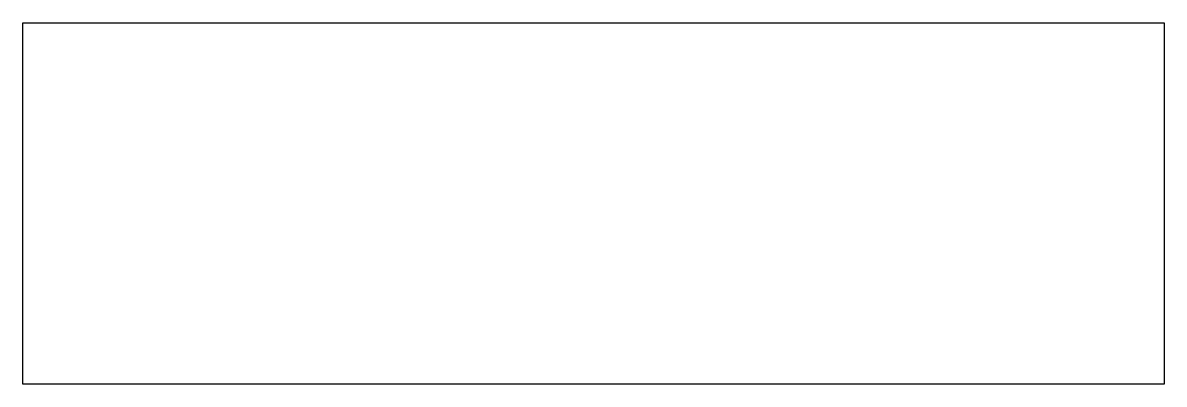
# Model space of a CAD drawing. Units: millimetres at full size, sheet at 1:100. Extents: x -21674 to 15061, y 184 to 11816.
import ezdxf

# ---------------------------------------------------------------- set-up
doc = ezdxf.new("R2010")
doc.units = ezdxf.units.MM
doc.header["$LTSCALE"] = 100
doc.layers.add('0-0', color=7, linetype='Continuous')

msp = doc.modelspace()

# ---------------------------------------------------------------- linework, layer by layer
at = {"layer": '0-0'}
msp.add_lwpolyline([(15061.2, 11816.3), (15061.2, 183.7), (-21673.5, 183.7), (-21673.5, 11816.3)], close=True, dxfattribs=at)

doc.saveas('drawing.dxf')
